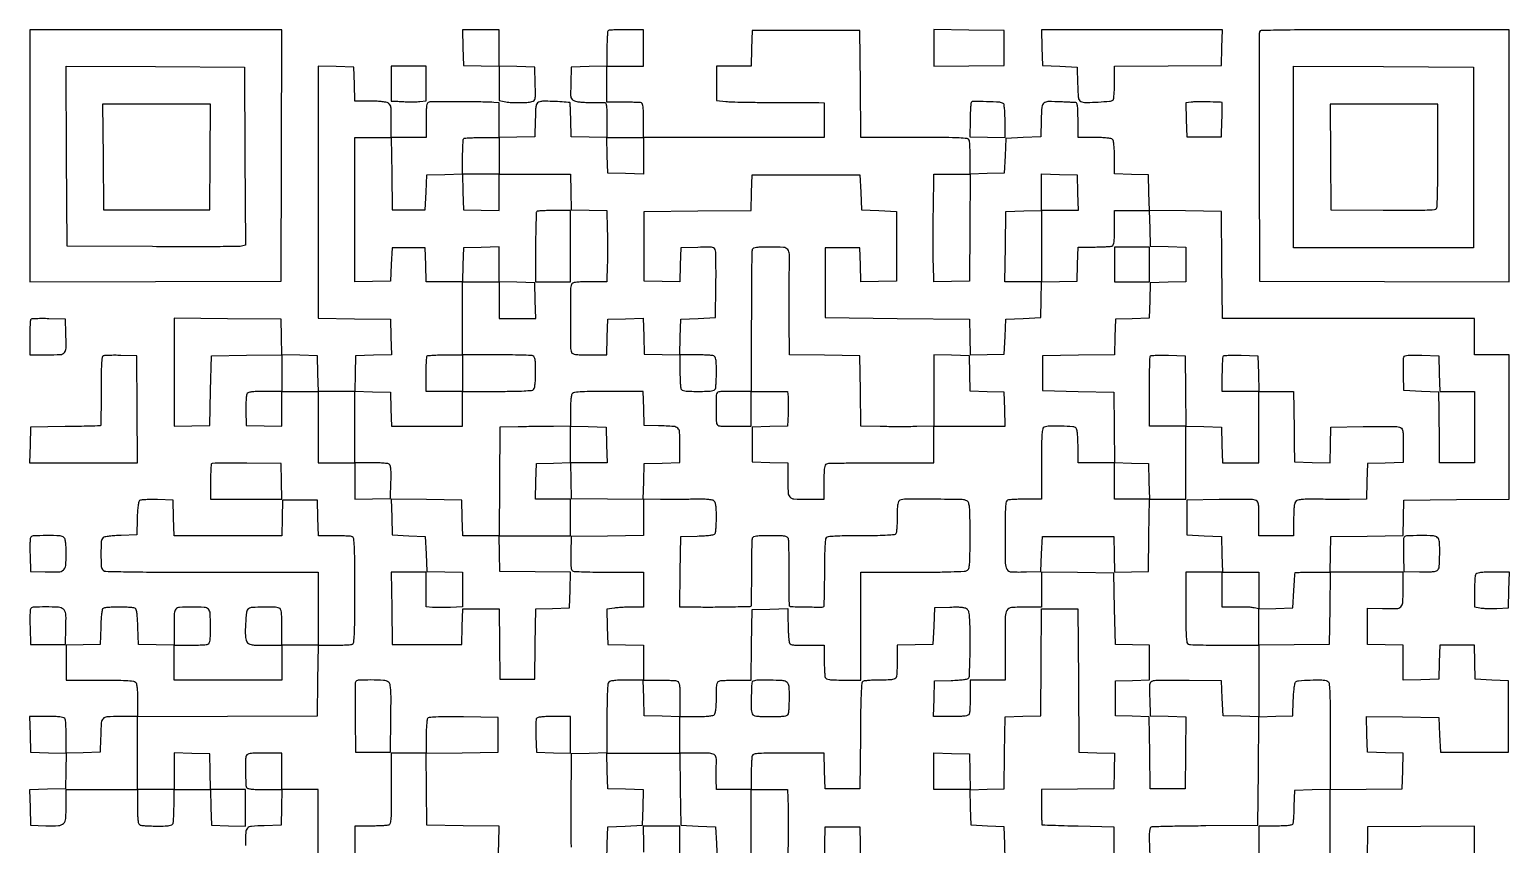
# Model space of a CAD drawing. Extents: x 179 to 1071, y 112 to 1107.
# Drawn here: x 179 to 1071, y 616 to 1107 of the extents above; entities that cross this region are included whole.
import ezdxf

# ---------------------------------------------------------------- set-up
doc = ezdxf.new("R2010")
doc.units = 0

msp = doc.modelspace()

# ---------------------------------------------------------------- linework, layer by layer
for points in [[(179, 1030.993714), (179, 954.987428), (254.75, 955.243714), (330.5, 955.5), (330.756286, 1031.25), (331.012572, 1107), (255.006286, 1107), (179, 1107)], [(724, 1096), (724, 1084.960225), (745.25, 1085.230112), (766.5, 1085.5), (766.5, 1096), (766.5, 1106.5), (745.25, 1106.769888), (724, 1107.039775)], [(223.235953, 1030.25), (223.5, 998.5), (255.5, 998.5), (287.5, 998.5), (287.764047, 1030.25), (288.028094, 1062), (255.5, 1062), (222.971906, 1062)], [(549, 1030.966168), (549, 1019.932337), (538.25, 1020.216168), (527.5, 1020.5), (527.216168, 1031.25), (526.932337, 1042), (537.966168, 1042), (549, 1042)], [(810.783832, 1008.75), (811.067663, 998), (800.033832, 998), (789, 998), (789, 976.5), (789, 955), (777.980112, 955), (766.960225, 955), (767.230112, 976.25), (767.5, 997.5), (778.25, 997.783832), (789, 998.067663), (789, 1009.067663), (789, 1020.067663), (799.75, 1019.783832), (810.5, 1019.5)], [(833, 965.5), (833, 955), (843.5, 955), (854, 955), (854, 965.5), (854, 976), (843.5, 976), (833, 976)], [(526.783832, 856.75), (527.067663, 846), (516.033832, 846), (505, 846), (505, 857.033832), (505, 868.067663), (515.75, 867.783832), (526.5, 867.5)], [(853.783832, 834.75), (854.067663, 824), (843.533832, 824), (833, 824), (833, 835.034983), (833, 846.069966), (843.25, 845.784983), (853.5, 845.5)]]:
    msp.add_lwpolyline(points, close=True)
for points in [[(963, 584), (963, 616.480498), (963, 648.960995), (984.75, 649.230498), (1006.5, 649.5), (1006.783485, 660.215829), (1007.06697, 670.931657), (996.283485, 671.215829), (985.5, 671.5), (985.215969, 682.269597), (984.931939, 693.039194), (1006.715969, 692.769597), (1028.5, 692.5), (1029, 682), (1029.5, 671.5), (1050, 671.5), (1070.5, 671.5), (1070.5, 693), (1070.5, 714.5), (1060.5, 715), (1050.5, 715.5), (1050.215017, 725.75), (1049.930034, 736), (1039.5, 736), (1029.069966, 736), (1028.784983, 725.75), (1028.5, 715.5), (1017.75, 715.216168), (1007, 714.932337), (1007, 725.432337), (1007, 735.932337), (996.25, 736.216168), (985.5, 736.5), (985.5, 747.393128), (985.5, 758.286256), (994.524293, 758.087901, 0.010903), (1003.065309, 758.086442, 0.182981), (1005.642654, 759.12662, 0.195976), (1006.794792, 761.585397, 0.012789), (1007, 769.606989), (1007, 780), (984.966168, 780), (962.932337, 780), (963.216168, 790.75), (963.5, 801.5), (985.216365, 801.769409), (1006.93273, 802.038817), (1007.216365, 812.769409), (1007.5, 823.5), (1039.25, 823.764047), (1071, 824.028094), (1071, 867.514047), (1071, 911), (1060.5, 911), (1050, 911), (1050, 922), (1050, 933), (974.013853, 933), (898.027706, 933), (897.763853, 965.25), (897.5, 997.5), (875.783635, 997.769409), (854.06727, 998.038817), (853.783635, 1008.769409), (853.5, 1019.5), (843.25, 1019.784983), (833, 1020.069966), (833, 1029.834983, 0.00874), (832.925625, 1034.089346, 0.018513), (832.688556, 1037.377065, 0.019392), (832.327709, 1039.800997, 0.150838), (831.8, 1040.8, 0.150969), (830.799696, 1041.328068, 0.019349), (828.369558, 1041.688776, 0.018472), (825.071747, 1041.925705, 0.008695), (820.8, 1042), (811, 1042), (811, 1052.5, 0.005993), (810.939529, 1057.545234, 0.023476), (810.718887, 1060.651413, 0.034347), (810.357797, 1062.564769, 0.328678), (809.75, 1063.056766, -0.000062), (808.9282, 1063.094188, -0.000005), (806.664062, 1063.197591, -0.000006), (803.963732, 1063.320973, -0.000005), (801, 1063.456456, 0.011257), (792.878715, 1063.644733, 0.183237), (790.37156, 1062.695915, 0.194154), (789.197636, 1060.344378, 0.012882), (788.78388, 1052.650095), (788.5, 1042.5), (778, 1042), (767.5, 1041.5), (767, 1031), (766.5, 1020.5), (756.25, 1020.215017), (746, 1019.930034), (746, 1029.383229, 0.005929), (745.955696, 1033.119197, 0.007809), (745.821697, 1036.524199, 0.005887), (745.632129, 1039.361085, 0.072102), (745.393011, 1040.418213, 0.279545), (744.195729, 1041.345925, 0.016533), (739.425012, 1041.7331, 0.010736), (731.092352, 1041.953516, 0.001244), (712.406864, 1042), (680.027706, 1042), (679.763853, 1074.25), (679.5, 1106.5), (647, 1106.5), (614.5, 1106.5), (614.216168, 1095.75), (613.932337, 1085), (603.466168, 1085), (593, 1085), (593, 1074.629166), (593, 1064.258333), (598.75, 1063.688337, 0.017875), (602.244293, 1063.467692, 0.002323), (609.714063, 1063.298328, 0.002704), (618.580898, 1063.186453, 0.002257), (628, 1063.161066, -0.000425), (637.238552, 1063.170011, -0.000583), (645.551562, 1063.161309, -0.000373), (652.539392, 1063.140637, -0.00691), (654.75, 1063.101895), (658, 1063), (658, 1052.5), (658, 1042), (603.5, 1042), (549, 1042), (549, 1052.5, 0.004212), (548.948873, 1058.569372, 0.036723), (548.70604, 1061.25242, 0.108724), (548.178838, 1062.571321, 0.233864), (547.25, 1063.096324, 0.008621), (546.127491, 1063.138713, 0.000765), (543.296875, 1063.192425, 0.000999), (539.920286, 1063.244578, 0.000779), (536.25, 1063.288214), (527, 1063.383781), (527, 1074.191891), (527, 1085), (538, 1085), (549, 1085), (549, 1096), (549, 1107), (538.666667, 1107, 0.006022), (534.658388, 1106.951724, 0.009111), (531.172917, 1106.804167, 0.004516), (528.245497, 1106.600197, 0.178563), (527.666667, 1106.333333, 0.178489), (527.399823, 1105.754766, 0.004541), (527.195833, 1102.837021, 0.009138), (527.048278, 1099.362473, 0.006042), (527, 1095.367165), (527, 1085.067663), (516.25, 1084.783832), (505.5, 1084.5), (505.213656, 1074.739067, 0.003902), (505.077733, 1068.424663, 0.053652), (505.291306, 1066.146724, 0.156192), (505.977922, 1064.920842, 0.097061), (507.389703, 1064.041935, 0.055947), (508.792528, 1063.681428, 0.012144), (511.280178, 1063.392875, 0.012518), (514.191522, 1063.19999, 0.011691), (517.176047, 1063.147034, -0.001275), (520.072322, 1063.155978, -0.001676), (522.715776, 1063.148539, -0.001218), (524.931356, 1063.129482, -0.01604), (525.75, 1063.094166, -0.321669), (526.357343, 1062.585071, -0.033429), (526.718099, 1060.645637, -0.023254), (526.93918, 1057.518314, -0.006019), (527, 1052.466168), (527, 1041.932337), (516.25, 1042.216168), (505.5, 1042.5), (505.215017, 1052.75, 0.001957), (505.090286, 1056.682129, 0.003248), (504.950586, 1059.996799, 0.00043), (504.805379, 1062.929268, 0.364624), (504.715017, 1063.026338, 0.014636), (499.99411, 1063.464829, 0.008029), (494.193342, 1063.739339, 0.005543), (488.671807, 1063.850572, 0.063827), (486.5213, 1063.594702, 0.115008), (485.114725, 1062.871492, 0.156235), (484.365074, 1061.667526, 0.050998), (484.017146, 1059.285459, 0.003829), (483.784869, 1052.7397), (483.5, 1042.5), (472.75, 1042.216168), (462, 1041.932337), (462, 1052.466168), (462, 1063), (458.75, 1063.155976, 0.008461), (449.941407, 1063.429437, 0.002459), (436.358455, 1063.554358, 0.000723), (421.880605, 1063.59537, 0.064383), (419.75, 1063.322881, 0.201559), (418.823506, 1062.613313, 0.090269), (418.302903, 1061.138687, 0.035211), (418.054953, 1058.358196, 0.004637), (418, 1052.432612), (418, 1042), (407.5, 1042), (397, 1042), (397, 1052.024751, 0.003903), (396.949326, 1058.517076, 0.053422), (396.66171, 1060.856036, 0.152779), (395.919626, 1062.115891, 0.093257), (394.4349, 1063.024751, 0.057641), (392.939645, 1063.403634, 0.011077), (390.155823, 1063.713521, 0.011663), (386.873876, 1063.928409, 0.010515), (383.469883, 1064), (375.069966, 1064), (374.784983, 1074.25), (374.5, 1084.5), (363.75, 1084.783832), (353, 1085.067663), (353, 1009.053334), (353, 933.039005), (374.75, 932.769502), (396.5, 932.5), (396.783485, 921.784171), (397.06697, 911.068343), (386.283485, 910.784171), (375.5, 910.5), (375.216168, 899.75), (374.932337, 889), (364, 889), (353.067663, 889), (352.783832, 899.75), (352.5, 910.5), (341.783492, 910.783492), (331.066984, 911.066984), (330.783492, 921.783492), (330.5, 932.5), (298.25, 932.763853), (266, 933.027706), (266, 900.480021), (266, 867.932337), (276.75, 868.216168), (287.5, 868.5), (288, 889.5), (288.5, 910.5), (309.75, 910.769888), (331, 911.039775), (331, 900.019888), (331, 889), (321.122445, 889, 0.007831), (316.571441, 888.928718, 0.021429), (313.364445, 888.690402, 0.026635), (311.147197, 888.309148, 0.165109), (310.176942, 887.713201, 0.138649), (309.750801, 886.751687, 0.014183), (309.466611, 884.25361, 0.016207), (309.301367, 881.109089, 0.010475), (309.304497, 877.463201), (309.5, 868.5), (320.25, 868.216168), (331, 867.932337), (331, 878.466168), (331, 889), (342, 889), (353, 889), (353, 867.5), (353, 846), (364, 846), (375, 846), (375, 834.966168), (375, 823.932337), (385.75, 824.216168), (396.5, 824.5), (396.788231, 834.417355, 0.006827), (396.861823, 839.195195, 0.023663), (396.721018, 842.282937, 0.033714), (396.395734, 844.294865, 0.19692), (395.788231, 845.152042, 0.115445), (394.860149, 845.475649, 0.007585), (392.014355, 845.733781, 0.010675), (388.578609, 845.919286, 0.007755), (384.75, 845.984687), (375, 846), (375, 867.533832), (375, 889.067663), (385.75, 888.783832), (396.5, 888.5), (396.784983, 878.25), (397.069966, 868), (418.534983, 868), (440, 868), (440, 878.5), (440, 889), (460.8, 889, 0.003169), (470.593081, 889.062069, 0.010454), (477.045513, 889.278846, 0.00933), (481.538104, 889.608073, 0.175156), (482.8, 890.2, 0.148618), (483.321527, 891.177004, 0.020076), (483.684733, 893.499944, 0.019202), (483.924249, 896.62258, 0.009539), (484, 900.593011, 0.006405), (483.937794, 905.449162, 0.033615), (483.690477, 908.105917, 0.068495), (483.220382, 909.642994, 0.195123), (482.418213, 910.393011, 0.083055), (481.220565, 910.636631, 0.001841), (475.303225, 910.821697, 0.004125), (468.357109, 910.956005, 0.002771), (460.418213, 911), (440, 911), (440, 933), (440, 955), (451, 955), (462, 955), (462, 944), (462, 933), (473.033832, 933), (484.067663, 933), (483.783832, 943.75), (483.5, 954.5), (472.75, 954.783832), (462, 955.067663), (462, 965.567663), (462, 976.067663), (451.25, 975.783832), (440.5, 975.5), (440.215017, 965.25), (439.930034, 955), (429, 955), (418.069966, 955), (417.784983, 965.25), (417.5, 975.5), (407.5, 975.5), (397.5, 975.5), (397, 965.5), (396.5, 955.5), (385.75, 955.216168), (375, 954.932337), (375, 998.466168), (375, 1042), (385.980498, 1042), (396.960995, 1042), (397.230498, 1020.25), (397.5, 998.5), (407.5, 998.5), (417.5, 998.5), (418, 1009), (418.5, 1019.5), (429.215829, 1019.783485), (439.931657, 1020.06697), (440.215829, 1009.283485), (440.5, 998.5), (451.25, 998.216168), (462, 997.932337), (462, 1008.966168), (462, 1020), (483.466168, 1020), (504.932337, 1020), (505.216168, 1009.25), (505.5, 998.5), (516.188221, 998.216795), (526.876443, 997.93359), (527.188221, 986.716795, -0.004068), (527.287266, 981.677607, -0.002554), (527.325039, 975.783996, -0.002563), (527.302855, 969.982164, -0.004684), (527.216168, 965.25), (526.932337, 955), (516.573157, 955, 0.005377), (511.026092, 954.940349, 0.030446), (508.080966, 954.697178, 0.063217), (506.397282, 954.232073, 0.20495), (505.606989, 953.418213, 0.090516), (505.060062, 950.509629, 0.001332), (505.013406, 933, 0.001332), (505.060062, 915.490371, 0.090516), (505.606989, 912.581787, 0.20495), (506.397282, 911.767927, 0.063217), (508.080966, 911.302822, 0.030446), (511.026092, 911.059651, 0.005377), (516.573157, 911), (526.932337, 911), (527.216168, 921.75), (527.5, 932.5), (538.215829, 932.783485), (548.931657, 933.06697), (549.215829, 922.283485), (549.5, 911.5), (560.25, 911.216168), (571, 910.932337), (571, 901.547956, 0.005972), (571.044307, 897.838356, 0.007852), (571.178303, 894.455587, 0.005942), (571.367915, 891.63733, 0.07196), (571.606989, 890.581787, 0.200263), (572.377876, 889.773476, 0.065784), (573.989192, 889.305916, 0.03193), (576.792715, 889.060828, 0.00584), (582, 889, 0.00584), (587.207285, 889.060828, 0.03193), (590.010808, 889.305916, 0.065784), (591.622124, 889.773476, 0.200263), (592.393011, 890.581787, 0.070701), (592.631706, 891.623534, 0.006434), (592.821697, 894.287222, 0.008233), (592.955664, 897.484808, 0.006352), (593, 900.974799, 0.006824), (592.936805, 905.605148, 0.03479), (592.687898, 908.167248, 0.070258), (592.216173, 909.656877, 0.191652), (591.418213, 910.393011, 0.0721), (590.361111, 910.632128, 0.005887), (587.524537, 910.821697, 0.007809), (584.119908, 910.955696, 0.00593), (580.384381, 911), (570.932337, 911), (571.216168, 921.75), (571.5, 932.5), (582, 933), (592.5, 933.5), (592.707154, 952.5, 0.00249), (592.751242, 959.944989, 0.003497), (592.711014, 966.589874, 0.00208), (592.614736, 972.183745, 0.046977), (592.429398, 973.784677, 0.130254), (591.778368, 975.072084, 0.16623), (590.627756, 975.721912, 0.049678), (588.292738, 975.921782, 0.003489), (581.722245, 975.784677), (571.5, 975.5), (571.214647, 965.216527), (570.929295, 954.933054), (560.214647, 955.216527), (549.5, 955.5), (549.5, 976.5), (549.5, 997.5), (581.716308, 997.763809), (613.932617, 998.027617), (614.216308, 1008.763809), (614.5, 1019.5), (647, 1019.5), (679.5, 1019.5), (680, 1009), (680.5, 998.5), (691, 998), (701.5, 997.5), (701.5, 976.5), (701.5, 955.5), (690.785353, 955.216527), (680.070705, 954.933054), (679.785353, 965.216527), (679.5, 975.5), (669, 975.5), (658.5, 975.5), (658.5, 954.5), (658.5, 933.5), (702, 933), (745.5, 932.5), (745.784183, 921.715394), (746.068365, 910.930789), (756.284183, 911.215394), (766.5, 911.5), (767, 922), (767.5, 932.5), (778, 933), (788.5, 933.5), (788.783492, 944.216508), (789.066984, 954.933016), (799.783492, 955.216508), (810.5, 955.5), (810.784983, 965.75), (811.069966, 976), (820.453196, 976, 0.005972), (824.162354, 976.044307, 0.007853), (827.544751, 976.178303, 0.005943), (830.362696, 976.367916, 0.071958), (831.418213, 976.606989, 0.205218), (832.23239, 977.398405, 0.063068), (832.69735, 979.086379, 0.030363), (832.940414, 982.039857, 0.005351), (833, 987.606989), (833, 998), (843.466168, 998), (853.932337, 998), (854.216168, 987.25), (854.5, 976.5), (865.25, 976.216168), (876, 975.932337), (876, 965.5), (876, 955.067663), (865.25, 954.783832), (854.5, 954.5), (854.216519, 943.784613), (853.933039, 933.069227), (843.716519, 932.784613), (833.5, 932.5), (833.216365, 921.769409), (832.93273, 911.038817), (811.216365, 910.769409), (789.5, 910.5), (789.5, 900), (789.5, 889.5), (811, 889), (832.5, 888.5), (832.769888, 867.25), (833.039775, 846), (822.019888, 846), (811, 846), (811, 855.8, 0.008695), (810.925705, 860.071747, 0.018472), (810.688776, 863.369558, 0.019349), (810.328068, 865.799696, 0.150969), (809.8, 866.8, 0.182186), (807.924892, 867.648595, 0.008428), (800.81935, 867.98781, 0.012209), (793.868036, 868.032511, 0.087326), (790.581787, 867.393011, 0.258697), (789.696146, 866.337463, 0.030015), (789.275578, 863.164693, 0.015901), (789.049566, 857.514173, 0.002045), (789, 845.393011), (789, 824), (779.581787, 824, 0.005951), (775.859224, 823.955695, 0.007831), (772.465525, 823.821697, 0.005915), (769.638111, 823.632106, 0.07203), (768.581787, 823.393011, 0.2572), (767.698652, 822.346433, 0.030988), (767.276214, 819.246972, 0.01627), (767.049795, 813.723312, 0.002108), (767, 801.912063, 0.003655), (767.120752, 785.392809, 0.132003), (768.153873, 781.760507, 0.254922), (770.811734, 780.196116, 0.01687), (780, 780.204946), (788.5, 780.5), (789, 791), (789.5, 801.5), (811, 801.5), (832.5, 801.5), (832.784183, 790.715394), (833.068365, 779.930789), (843.284183, 780.215394), (853.5, 780.5), (853.769502, 802.25), (854.039005, 824), (865.019502, 824), (876, 824), (876, 846.033832), (876, 868.067663), (886.75, 867.783832), (897.5, 867.5), (897.783832, 856.75), (898.067663, 846), (909.033832, 846), (920, 846), (920, 867.5), (920, 889), (930.5, 889), (941, 889), (941.127944, 878.75, -0.000115), (941.18574, 874.032592, -0.000064), (941.254158, 868.279687, -0.000064), (941.321933, 862.455578, -0.000103), (941.377944, 857.5), (941.5, 846.5), (952.215829, 846.216515), (962.931657, 845.93303), (963.215829, 856.716515), (963.5, 867.5), (983, 867.783711, -0.002788), (990.634166, 867.85221, -0.003942), (997.432813, 867.821708, -0.002293), (1003.159317, 867.724598, -0.054895), (1004.75, 867.514659, -0.136044), (1006.014093, 866.805371, -0.147883), (1006.68293, 865.567583, -0.046767), (1006.951158, 863.100526, -0.003708), (1007, 856.51478), (1007, 846.067663), (996.25, 845.783832), (985.5, 845.5), (985.216168, 834.75), (984.932337, 824), (974.716168, 823.911553, -0.001976), (970.059541, 823.889645, -0.001152), (964.474734, 823.898316, -0.001152), (958.881763, 823.932772, -0.00195), (954.19782, 823.990692, 0.008019), (949.613058, 823.991737, 0.017993), (946.137717, 823.811581, 0.020002), (943.60031, 823.485596, 0.131997), (942.44782, 822.956695, 0.149274), (941.745494, 821.888713, 0.038872), (941.317056, 819.855172, 0.025329), (941.069684, 816.742095, 0.007162), (941, 811.877555), (941, 802), (930.5, 802), (920, 802), (920, 812.480948, 0.003689), (919.95123, 819.090254, 0.046635), (919.683146, 821.56377, 0.147729), (919.014305, 822.804249, 0.136351), (917.75, 823.514659, 0.054895), (916.159317, 823.724598, 0.002293), (910.432813, 823.821708, 0.003942), (903.634166, 823.85221, 0.002788), (896, 823.783711), (876.5, 823.5), (876.5, 813), (876.5, 802.5), (887, 802), (897.5, 801.5), (897.783832, 790.75), (898.067663, 780), (887.033832, 780), (876, 780), (876, 758.606989, 0.002045), (876.049566, 746.485827, 0.015901), (876.275578, 740.835307, 0.030015), (876.696146, 737.662537, 0.258697), (877.581787, 736.606989, 0.083055), (878.779435, 736.363369, 0.001841), (884.696775, 736.178303, 0.004125), (891.642891, 736.043995, 0.002771), (899.581787, 736), (920, 736), (920, 714.466168), (920, 692.932337), (909.25, 693.216168), (898.5, 693.5), (898, 704), (897.5, 714.5), (878, 714.761526, 0.002713), (870.363369, 714.8225, 0.003827), (863.557001, 714.787815, 0.002246), (857.825496, 714.688988, 0.052565), (856.215323, 714.483771, 0.128455), (854.928168, 713.801658, 0.162463), (854.279345, 712.630371, 0.049405), (854.079059, 710.280336, 0.003533), (854.215323, 703.722245), (854.5, 693.5), (865.269408, 693.215971), (876.038815, 692.931943), (875.769408, 671.215971), (875.5, 649.5), (865, 649.5), (854.5, 649.5), (854.230595, 671.215231), (853.961189, 692.930462), (843.730595, 693.215231), (833.5, 693.5), (833.5, 704), (833.5, 714.5), (843.75, 714.784983), (854, 715.069966), (854, 725.5), (854, 735.930034), (843.75, 736.215017), (833.5, 736.5), (833, 758), (832.5, 779.5), (810.75, 779.769502), (789, 780.039005), (789, 769.519502), (789, 759), (780.25, 758.986345, 0.016241), (770.830233, 758.665574, 0.248446), (768.149268, 757.008736, 0.129758), (767.119095, 753.317202, 0.003516), (767, 736.383369), (767, 715), (756.5, 715), (746, 715), (746, 705.581787, -0.005951), (745.955695, 701.859224, -0.007831), (745.821697, 698.465525, -0.005915), (745.632106, 695.638111, -0.07203), (745.393011, 694.581787, -0.205485), (744.600474, 693.767294, -0.062919), (742.908208, 693.302479, -0.03028), (739.946379, 693.059521, -0.005326), (734.359179, 693), (723.932337, 693), (724.216168, 703.75), (724.5, 714.5), (734.464966, 714.788805, 0.008338), (738.80394, 714.987015, 0.019168), (742.055866, 715.31545, 0.019281), (744.404658, 715.7369, 0.201558), (745.187814, 716.288805, 0.12891), (745.492639, 717.264813, 0.002304), (745.723033, 722.785927, 0.005593), (745.890764, 729.257764, 0.003683), (745.945579, 736.705841, 0.002664), (745.889412, 747.235524, 0.016307), (745.65434, 752.66439, 0.029622), (745.214638, 755.898906, 0.14885), (744.365199, 757.491944, 0.113954), (743.123466, 758.267803, 0.052907), (741.260163, 758.695889, 0.030526), (738.398585, 758.865147, 0.007333), (733.642469, 758.786103), (724.5, 758.5), (724, 747.5), (723.5, 736.5), (712.75, 736.216168), (702, 735.932337), (702, 727.047956, -0.0063), (701.955668, 723.529935, -0.008182), (701.821697, 720.308712, -0.006369), (701.631755, 717.625356, -0.070869), (701.393011, 716.581787, -0.194682), (700.644645, 715.780017, -0.068336), (699.110608, 715.307461, -0.033702), (696.463534, 715.055269, -0.006483), (691.643011, 714.984687, 0.007938), (688.050781, 714.921639, 0.010881), (684.822778, 714.743321, 0.007837), (682.150584, 714.495117, 0.114897), (681.264319, 714.18452, 0.238962), (680.604237, 713.072768, 0.00522), (680.240328, 706.607844, 0.007577), (679.951056, 697.169199, 0.001803), (679.764319, 681.449832), (679.5, 649.5), (669, 649.5), (658.5, 649.5), (658.216168, 660.25), (657.932337, 671), (636.573157, 671, 0.002049), (624.472196, 670.950419, 0.015924), (618.829945, 670.724381, 0.030077), (615.66196, 670.303692, 0.258602), (614.606989, 669.418213, 0.07203), (614.367894, 668.361889, 0.005915), (614.178303, 665.534475, 0.007831), (614.044305, 662.140776, 0.005951), (614, 658.418213), (614, 649), (603.5, 649), (593, 649), (592.894037, 655.25, -0.003194), (592.866643, 657.843143, -0.003086), (592.871885, 660.466325, -0.00305), (592.904843, 662.775747, -0.011301), (592.967422, 664.231105, 0.047357), (592.851552, 668.216071, 0.233197), (591.651132, 670.040664, 0.123045), (588.907472, 670.846915, 0.010239), (581.432612, 671), (571, 671), (571, 682), (571, 693), (580.8, 693, 0.008695), (585.071747, 693.074295, 0.018472), (588.369558, 693.311224, 0.019349), (590.799696, 693.671932, 0.150969), (591.8, 694.2, 0.148618), (592.321527, 695.177004, 0.020076), (592.684733, 697.499944, 0.019202), (592.924249, 700.62258, 0.009539), (593, 704.593011, -0.006405), (593.062206, 709.449162, -0.033615), (593.309523, 712.105917, -0.068495), (593.779618, 713.642994, -0.195123), (594.581787, 714.393011, -0.070901), (595.625701, 714.631764, -0.006356), (598.312808, 714.821697, -0.008173), (601.538537, 714.955668, -0.006291), (605.0619, 715), (613.960225, 715), (614.230112, 736.25), (614.5, 757.5), (625.25, 757.783832), (636, 758.067663), (636.14806, 750.283832, 0.002072), (636.219659, 747.19333, 0.002646), (636.312517, 744.345876, 0.002054), (636.412778, 741.96008, 0.02225), (636.5, 741, -0.004472), (636.588755, 740.300155, -0.002334), (636.687483, 739.426562, -0.00232), (636.780445, 738.529216, -0.003546), (636.85194, 737.75, 0.229575), (637.403349, 736.821149, 0.1056), (638.746177, 736.295192, 0.036474), (641.445505, 736.051654, 0.004266), (647.5, 736), (658, 736), (658, 727.081787, 0.006277), (658.044331, 723.550804, 0.008159), (658.178303, 720.31865, 0.006338), (658.368222, 717.626193, 0.070946), (658.606989, 716.581787, 0.205218), (659.398405, 715.76761, 0.063068), (661.086379, 715.30265, 0.030363), (664.039857, 715.059586, 0.005351), (669.606989, 715), (680, 715), (680, 747.5), (680, 780), (711.065741, 780, 0.002521), (724.059728, 780.065513, 0.005154), (734.251317, 780.273363, 0.002581), (742.383468, 780.56512, 0.113071), (744.022551, 781.012069, 0.194162), (745.097911, 782.299594, 0.055749), (745.626422, 784.89464, 0.020567), (745.864677, 789.813201, 0.001901), (745.906983, 802.003552, 0.001912), (745.856424, 814.16967, 0.020473), (745.615022, 819.100402, 0.055067), (745.087224, 821.705686, 0.194782), (744.015915, 822.991483, 0.118998), (741.103317, 823.749211, 0.001925), (724.051643, 823.984206, 0.00237), (707.247824, 824.071409, 0.091972), (703.581787, 823.393011, 0.194682), (702.780017, 822.644645, 0.068336), (702.307461, 821.110608, 0.033702), (702.055269, 818.463534, 0.006483), (701.984687, 813.643011, -0.008179), (701.919852, 810.047978, -0.011146), (701.736193, 806.811245, -0.008174), (701.480189, 804.133599, -0.113947), (701.160254, 803.225056, -0.227039), (700.108342, 802.567328, -0.012865), (696.183001, 802.226721, -0.012304), (690.209479, 802.010273, -0.002945), (680.280077, 801.953446, 0.003009), (670.375124, 801.895479, 0.012169), (664.339588, 801.676855, 0.01323), (660.358547, 801.329619, 0.193515), (659.142887, 800.672168, 0.156122), (658.662906, 799.480772, 0.005632), (658.355156, 794.521166, 0.00871), (658.140025, 788.060787, 0.0039), (658.071438, 779.560173, -0.002602), (658.029624, 771.919574, -0.004161), (657.905644, 765.395043, -0.000981), (657.738811, 759.699647, -0.190804), (657.514494, 759.181161, -0.201666), (656.511908, 758.772081, -0.001481), (647.339321, 758.896387, -0.001528), (638.182748, 759.075599, -0.193039), (637.149189, 759.517478, -0.194566), (636.999138, 759.871329, -0.000482), (636.911133, 765.449758, -0.002915), (636.854414, 771.765162, -0.001799), (636.857741, 779.193519, 0.002615), (636.848825, 786.71808, 0.003824), (636.755659, 793.342784, 0.001889), (636.612396, 798.962286, 0.066997), (636.400539, 800.25, 0.193595), (635.653883, 801.174619, 0.08754), (634.157061, 801.694669, 0.03516), (631.377209, 801.944033, 0.004794), (625.539601, 802, 0.00573), (620.196315, 801.938767, 0.028077), (617.18688, 801.700353, 0.05215), (615.411512, 801.267017, 0.21858), (614.645318, 800.518097, 0.083248), (614.416809, 799.392526, 0.001757), (614.242155, 793.698816, 0.004025), (614.114618, 787.022514, 0.002696), (614.071391, 779.384492, -0.001348), (614.048997, 771.831227, -0.002204), (613.984522, 765.428889, -0.000266), (613.89898, 759.730942, -0.205549), (613.783062, 759.472062, -0.182976), (613.070031, 759.185278, -0.00044), (601.776116, 758.964141, -0.003175), (590.782927, 758.828391, -0.004827), (581.230112, 758.863312), (570.960225, 759), (571.230112, 780.25), (571.5, 801.5), (581.464966, 801.788805, 0.00836), (585.800174, 801.987032, 0.019108), (589.055937, 802.315749, 0.01918), (591.411, 802.737468, 0.199883), (592.199653, 803.288805, 0.113851), (592.503988, 804.150815, 0.008261), (592.747767, 806.678556, 0.011219), (592.922719, 809.73462, 0.008244), (592.984687, 813.127555, 0.008686), (592.919055, 817.335234, 0.028411), (592.669618, 820.106243, 0.043374), (592.232241, 821.947058, 0.140439), (591.530914, 822.974344, 0.130772), (590.358379, 823.515866, 0.021773), (587.874158, 823.838241, 0.018684), (584.425844, 824.004389, 0.007851), (579.780914, 823.981535, -0.002508), (575.100517, 823.908483, -0.001471), (569.499143, 823.865636, -0.001471), (563.897482, 823.855756, -0.002507), (559.216168, 823.884747), (548.932337, 824), (549.216168, 834.75), (549.5, 845.5), (560.25, 845.783832), (571, 846.067663), (571, 856.51478, 0.011647), (570.814482, 864.47786, 0.200091), (569.722546, 866.78796, 0.169892), (567.241701, 867.830143, 0.00791), (558, 868.24922), (549.5, 868.5), (549.215017, 878.75), (548.930034, 889), (528.165017, 889, 0.003176), (518.389585, 888.937913, 0.010469), (511.94715, 888.721105, 0.00935), (507.461362, 888.391805, 0.175113), (506.2, 887.8, 0.149044), (505.677271, 886.818776, 0.019949), (505.314516, 884.477016, 0.019071), (505.075482, 881.323492, 0.009379), (505, 877.3), (505, 868), (494.75, 867.902492, 0.000362), (490.032594, 867.8542, 0.000201), (484.279688, 867.788832, 0.0002), (478.45558, 867.717978, 0.000324), (473.5, 867.652492), (462.5, 867.5), (462.236336, 834.75), (461.972671, 802), (451.020167, 802), (440.067663, 802), (439.783832, 812.75), (439.5, 823.5), (418.2164, 823.727129), (396.932801, 823.954259), (397.2164, 813.227129), (397.5, 802.5), (407.5, 802), (417.5, 801.5), (418, 791), (418.5, 780.5), (429.25, 780.216168), (440, 779.932337), (440, 769.545172), (440, 759.158008), (432.75, 758.829004, -0.005769), (429.699277, 758.725818, -0.005145), (426.528125, 758.687815, -0.005167), (423.676774, 758.71245, -0.015902), (421.75, 758.810365), (418, 759.120731), (418, 769.560365), (418, 780), (407.480498, 780), (396.960995, 780), (397.230498, 758.25), (397.5, 736.5), (418.5, 736.5), (439.5, 736.5), (439.783832, 747.25), (440.067663, 758), (451.013944, 758), (461.960225, 758), (462.230112, 736.75), (462.5, 715.5), (473, 715.5), (483.5, 715.5), (483.769787, 736.715235), (484.039573, 757.930471), (494.269787, 758.215235), (504.5, 758.5), (504.783629, 769.230014), (505.067258, 779.960029), (483.783629, 780.230014), (462.5, 780.5), (462.216168, 791.25), (461.932337, 802), (483.466168, 802), (505, 802), (505, 813), (505, 824), (494.466168, 824), (483.932337, 824), (484.216168, 834.75), (484.5, 845.5), (494.715817, 845.784606), (504.931635, 846.069211), (505.215817, 835.284606), (505.5, 824.5), (527.25, 824.230498), (549, 823.960995), (549, 813), (549, 802.039005), (527.25, 801.769502), (505.5, 801.5), (505.211769, 791.582645, 0.006827), (505.138177, 786.804805, 0.023663), (505.278982, 783.717063, 0.033714), (505.604266, 781.705135, 0.19692), (506.211769, 780.847958, 0.130355), (507.253347, 780.518755, 0.002279), (513.216895, 780.266219, 0.005584), (520.204518, 780.080339, 0.003672), (528.25, 780.015313), (549, 780), (549, 769.5), (549, 759), (542.639571, 759, 0.008398), (539.862898, 758.953362, 0.006098), (536.775125, 758.811892, 0.006162), (533.846902, 758.605692, 0.013398), (531.607163, 758.359634), (526.935184, 757.719268), (527.217592, 747.109634), (527.5, 736.5), (538.25, 736.216168), (549, 735.932337), (549, 725.466168), (549, 715), (539.2, 715, 0.008695), (534.928253, 714.925705, 0.018472), (531.630442, 714.688776, 0.019349), (529.200304, 714.328068, 0.150969), (528.2, 713.8, 0.175114), (527.608191, 712.538621, 0.00935), (527.278893, 708.052608, 0.010469), (527.062087, 701.609845, 0.003175), (527, 691.833832), (527, 671.067663), (516.25, 670.783832), (505.5, 670.5), (505.282126, 639.039162, 0.001782), (505.229764, 623.458725, 0.007702), (505.37423, 614.203637, 0.00546)], [(767.069966, 606), (766.784983, 616.25), (766.5, 626.5), (756.5, 627), (746.5, 627.5), (746.216168, 638.25), (745.932337, 649), (734.966168, 649), (724, 649), (724, 660.033832), (724, 671.067663), (734.75, 670.783832), (745.5, 670.5), (745.784183, 659.715394), (746.068365, 648.930789), (756.284183, 649.215394), (766.5, 649.5), (766.769409, 671.216365), (767.038817, 692.93273), (777.769409, 693.216365), (788.5, 693.5), (788.763853, 725.75), (789.027706, 758), (800.00323, 758), (810.978755, 758), (811.239377, 714.75), (811.5, 671.5), (822.283485, 671.215829), (833.06697, 670.931657), (832.783485, 660.215829), (832.5, 649.5), (810.75, 649.230498), (789, 648.960995), (789, 638.480498, 0.002233), (789.018008, 634.448096, 0.003618), (789.073437, 631.019982, 0.000673), (789.148067, 628.005293, 0.221173), (789.25, 627.800293, 0.161135), (789.48009, 627.715128, 0.000127), (795.742188, 627.497602, 0.001379), (802.738752, 627.275652, 0.000841), (811, 627.050293), (832.5, 626.5), (832.5, 573)], [(854.5, 606.5), (854.213578, 616.267408, -0.006474), (854.135173, 621.057151, -0.025523), (854.275543, 624.002927, -0.039661), (854.605618, 625.838378, -0.241321), (855.229744, 626.534667, -0.085633), (856.27316, 626.741356, -0.000592), (865.398073, 626.956054, -0.002282), (875.854127, 627.141951, -0.001455), (888.016166, 627.267258), (919.5, 627.5), (919.76362, 660.215167), (920.027239, 692.930335), (930.26362, 693.215167), (940.5, 693.5), (940.790118, 702.945876, -0.010217), (940.980158, 706.65896, -0.013854), (941.312947, 710.000112, -0.010763), (941.722996, 712.740901, -0.131421), (942.162563, 713.695876, -0.204083), (943.953154, 714.617711, -0.009152), (951.037513, 715.004138, -0.013719), (957.97231, 715.06483, -0.08715), (961.418213, 714.393011, -0.27952), (962.345864, 713.195922, -0.016549), (962.73309, 708.428174, -0.010742), (962.953513, 700.100388, -0.001245), (963, 681.426843), (963, 649.067663), (952.25, 648.783832), (941.5, 648.5), (941.203376, 639, -0.003733), (941.059024, 635.269866, -0.005151), (940.869926, 631.923437, -0.00333), (940.663807, 629.120628, -0.061455), (940.484761, 628.25, -0.257268), (939.835434, 627.655195, -0.029752), (937.82056, 627.291669, -0.022853), (934.733414, 627.06493, -0.006904), (930.031385, 627), (920, 627), (920, 616.5), (920, 606)], [(461.5, 606.5), (461.784767, 616.730401), (462.069533, 626.960802), (440.284767, 627.230401), (418.5, 627.5), (418.230552, 649.230443), (417.961104, 670.960887), (439.730552, 671.230443), (461.5, 671.5), (461.5, 682), (461.5, 692.5), (440.571891, 692.77083, 0.002701), (430.071549, 692.849994, 0.012029), (423.908791, 692.714887, 0.012869), (419.904588, 692.427241, 0.230932), (418.837204, 691.77083, 0.115844), (418.517741, 690.852781, 0.007444), (418.26306, 688.009244, 0.010563), (418.079922, 684.577369, 0.007655), (418.015313, 680.75), (418, 671), (407.5, 671), (397, 671), (397, 649.606989, -0.002045), (396.950434, 637.485827, -0.015901), (396.724422, 631.835307, -0.030015), (396.303854, 628.662537, -0.258697), (395.418213, 627.606989, -0.07203), (394.361889, 627.367894, -0.005915), (391.534475, 627.178303, -0.007831), (388.140776, 627.044305, -0.005951), (384.418213, 627), (375, 627), (375, 616.5), (375, 606)], [(353, 606), (353, 627.5), (353, 649), (342, 649), (331, 649), (331, 660), (331, 671), (320.606989, 671, 0.005091), (314.884016, 670.941722, 0.032548), (311.995098, 670.694294, 0.073411), (310.380336, 670.199965, 0.192516), (309.571759, 669.326404, 0.088636), (309.122527, 666.985463, 0.005396), (309.108249, 659.829191, 0.00562), (309.251167, 652.69703, 0.083054), (309.739574, 650.25, 0.250612), (310.423838, 649.653527, 0.027928), (312.533655, 649.291345, 0.021917), (315.748092, 649.064866, 0.006629), (320.640821, 649), (331.067663, 649), (330.783832, 638.25), (330.5, 627.5), (320.357794, 627.216207, 0.012758), (312.700826, 626.806256, 0.184021), (310.284945, 625.660123, 0.180255), (309.218499, 623.18736, 0.012146), (309.013655, 615.372445, 0.012601)], [(614, 605.930034), (614, 627.465017), (614, 649), (624.908975, 649), (635.81795, 649), (636.158975, 638.570534, -0.005206), (636.265677, 633.781008, -0.002926), (636.300653, 627.962431, -0.002919), (636.267283, 622.086091, -0.004765), (636.162399, 617.103477), (635.824797, 606.065886)], [(571, 605.5), (571, 627), (559.945774, 627), (548.891548, 627), (549.004205, 616.25, -0.001254), (549.043219, 611.356276, -0.000736)]]:
    msp.add_lwpolyline(points, format="xyb")
for points in [[(440.216168, 1096.25), (440.5, 1085.5), (451.25, 1085.216168), (462, 1084.932337), (462, 1074.591168), (462, 1064.25), (465.125, 1063.625, 0.035935), (468.738864, 1063.168854, 0.013642), (473.823334, 1063.034404, 0.012858), (478.799189, 1063.166595, 0.052416), (481.783598, 1063.639072, 0.125186), (483.069099, 1064.35952, 0.157976), (483.716283, 1065.551156, 0.049436), (483.917627, 1067.903588, 0.003649), (483.783598, 1074.375418), (483.5, 1084.5), (472.75, 1084.783832), (462, 1085.067663), (462, 1096.033832), (462, 1107), (450.966168, 1107), (439.932337, 1107)], [(789.216168, 1096.25), (789.5, 1085.5), (800, 1085), (810.5, 1084.5), (810.784869, 1074.2603, 0.003984), (811.014864, 1067.835152, 0.04825), (811.359534, 1065.392402, 0.146051), (812.07832, 1064.156155, 0.127736), (813.394501, 1063.437122, 0.068156), (816.398345, 1063.105961, 0.007959), (823.159551, 1063.391568, 0.005806), (830.062895, 1063.873828, 0.118606), (832.035655, 1064.522036, 0.226863), (832.419307, 1065.11921, 0.008372), (832.716724, 1067.859054, 0.013772), (832.930161, 1071.197693, 0.009075), (833, 1075.045164), (833, 1084.972294), (865.25, 1085.236147), (897.5, 1085.5), (897.783832, 1096.25), (898.067663, 1107), (843.5, 1107), (788.932337, 1107)], [(920.460009, 1105.75, 0.090591), (920.266358, 1104.709509, 0.000109), (920.198937, 1082.982812, 0.000984), (920.176611, 1058.652573, 0.000605), (920.241394, 1030), (920.5, 955.5), (995.75, 955.243674), (1071, 954.987348), (1071, 1030.993674), (1071, 1107), (995.968615, 1107, 0.000668), (957.448289, 1106.948566, 0.003471), (936.19131, 1106.744245, 0.001205), (921.475143, 1106.465155, 0.305157)], [(308.758677, 1030.77123), (309.017354, 977.04246), (306.758677, 976.494347, -0.057902), (304.987826, 976.276519, -0.000418), (290.035361, 976.188577, -0.001589), (272.903102, 976.156579, -0.001017), (253, 976.223117), (201.5, 976.5), (201.241383, 1030.758691), (200.982767, 1085.017383), (254.741383, 1084.758691), (308.5, 1084.5)], [(397, 1074.5), (397, 1064), (400.25, 1063.849041, -0.00172), (401.74658, 1063.774365, -0.000952), (403.573438, 1063.673417, -0.000949), (405.424006, 1063.5641, -0.001529), (407, 1063.46316, 0.016046), (408.610549, 1063.406881, 0.008944), (410.573438, 1063.436419, 0.008914), (412.560002, 1063.537346, 0.014273), (414.25, 1063.702017), (418, 1064.175796), (418, 1074.587898), (418, 1085), (407.5, 1085), (397, 1085)], [(1049.5, 1030), (1049.5, 975.5), (995.211905, 975.5), (940.92381, 975.5), (940.942857, 1025.75, -0.000032), (940.951538, 1045.331386, -0.000047), (940.961905, 1062.563467, -0.000022), (940.972765, 1077.239555, -0.00086), (940.980952, 1080.508612), (941, 1085.017225), (995.25, 1084.758612), (1049.5, 1084.5)], [(746.620336, 1063.194708, 0.119438), (746.416002, 1062.569377, 0.003315), (746.211149, 1059.706982, 0.006633), (746.036205, 1056.316275, 0.004485), (745.922734, 1052.446736), (745.720324, 1042.5), (756.360162, 1042.216168), (767, 1041.932337), (767, 1051.907151, 0.008823), (766.92885, 1055.939056, 0.015585), (766.707831, 1059.259874, 0.011374), (766.392776, 1061.864552, 0.222072), (765.960157, 1062.524624, 0.124771), (763.791063, 1063.20826, 0.005606), (755.903709, 1063.570118, 0.003457), (747.727225, 1063.796831, 0.265494)], [(879.215745, 1063.28639), (875.931489, 1062.868173), (876.215745, 1052.684087), (876.5, 1042.5), (887, 1042.5), (897.5, 1042.5), (897.784983, 1052.75, 0.002623), (897.873753, 1056.685885, 0.004326), (897.902539, 1060.012791, 0.000776), (897.898007, 1062.931747, 0.334581), (897.784983, 1063.080777, 0.064306), (896.054711, 1063.338329, 0.002065), (888.975854, 1063.445949, 0.003337), (882.152216, 1063.475959, 0.031105)], [(963.235953, 1030.25), (963.5, 998.5), (994.93202, 998.235498, 0.001697), (1010.901959, 998.155315, 0.00816), (1019.995146, 998.288929, 0.006635), (1026.009704, 998.555446, 0.241447), (1027.166708, 999.235498, 0.134731), (1027.492293, 1000.296498, 0.001088), (1027.738089, 1009.161365, 0.003824), (1027.920853, 1019.372002, 0.002438), (1027.984687, 1031.25), (1028, 1062), (995.485953, 1062), (962.971906, 1062)], [(462, 1031), (462, 1020), (451, 1020), (440, 1020), (440, 1030.333333, -0.006022), (440.048276, 1034.341612, -0.009111), (440.195833, 1037.827083, -0.004516), (440.399803, 1040.754503, -0.178563), (440.666667, 1041.333333, -0.178563), (441.245497, 1041.600197, -0.004516), (444.172917, 1041.804167, -0.009111), (447.658388, 1041.951724, -0.006022), (451.666667, 1042), (462, 1042)], [(745.763853, 987.75), (745.5, 955.5), (734.784171, 955.216515), (724.068343, 954.93303), (723.784171, 965.716515, -0.005048), (723.693336, 971.305981, -0.001561), (723.667836, 979.721414, -0.001561), (723.698095, 989.132023, -0.001716), (723.787186, 998.25), (724.074372, 1020), (735.051039, 1020), (746.027706, 1020)], [(484.666667, 997.333333, 0.189545), (484.396201, 996.712325, 0.001277), (484.195833, 990.742708, 0.004756), (484.048097, 983.867578, 0.002993), (484, 975.833333), (484, 955), (494.5, 955), (505, 955), (505, 976.5), (505, 998), (495.166667, 998, 0.006327), (491.350087, 997.951706, 0.009526), (488.026042, 997.804167, 0.004912), (485.241448, 997.599886, 0.177413)], [(614.629044, 974.475687, 0.08647), (614.39236, 973.270351, 0.000842), (614.217067, 964.37347, 0.002756), (614.088765, 954.112443, 0.001779), (614.047964, 942.225687, -0.00008), (614.047537, 929.637326, -0.000083), (614.043075, 917.220983, -0.00008), (614.035723, 906.486352, -0.000365), (614.025909, 900.25), (614, 889), (603.5, 889, 0.003291), (596.755101, 888.955607, 0.049067), (594.414335, 888.694191, 0.181997), (593.356504, 888.017156, 0.151049), (592.906007, 886.75, 0.009778), (592.854176, 884.415107, 0.001329), (592.85427, 879.527278, 0.001666), (592.885216, 874.379105, 0.003197), (592.950199, 870.25, 0.151998), (593.375557, 868.982665, 0.185889), (594.415455, 868.304757, 0.049317), (596.743025, 868.043982, 0.003255), (603.5, 868), (614, 868), (614, 878.5), (614, 889), (624.936642, 889), (635.873283, 889), (636.186642, 885.75, -0.019044), (636.286627, 884.029166, -0.005335), (636.311645, 881.334706, -0.005373), (636.274646, 878.284454, -0.005631), (636.172151, 875.283042), (635.844303, 868.066084), (625.172151, 867.783042), (614.5, 867.5), (614.5, 857), (614.5, 846.5), (625.25, 846.216168), (636, 845.932337), (636.013655, 837.216168, 0.009215), (636.197203, 828.037738, 0.172189), (637.25222, 825.392152, 0.201873), (639.682654, 824.212376, 0.013382), (647.616631, 824), (658, 824), (658, 834.393011, -0.005351), (658.059586, 839.960143, -0.030363), (658.30265, 842.913621, -0.063068), (658.76761, 844.601595, -0.205218), (659.581787, 845.393011, -0.086353), (660.83112, 845.638636, -0.000865), (669.928025, 845.821697, -0.002793), (680.425508, 845.956125, -0.001805), (692.581787, 846), (724, 846), (724, 857), (724, 868), (745.534983, 868), (767.069966, 868), (766.784983, 878.25), (766.5, 888.5), (756.283481, 888.784613), (746.066961, 889.069227), (745.783481, 899.784613), (745.5, 910.5), (734.75, 910.783832), (724, 911.067663), (724, 889.567663), (724, 868.067663), (713.75, 867.783832, -0.004727), (708.983245, 867.696921, -0.002494), (703.065166, 867.674499, -0.002481), (697.00669, 867.711835, -0.003828), (691.769712, 867.810208), (680.039425, 868.120416), (679.769712, 889.310208), (679.5, 910.5), (658.25, 910.769888), (637, 911.039775), (636.855698, 931.769888, -0.001345), (636.818778, 940.412855, -0.001262), (636.827096, 949.239532, -0.001255), (636.873892, 957.06806, -0.004355), (636.960967, 962.130647, 0.009462), (637.027556, 971.663675, 0.170876), (635.995731, 974.486677, 0.208403), (633.492708, 975.761172, 0.015011), (625.539601, 976, 0.005584), (620.116119, 975.939424, 0.029127), (617.137869, 975.698932, 0.056887), (615.405662, 975.252078, 0.212691)], [(179.699448, 932.366114, 0.177451), (179.419778, 931.762931, 0.004898), (179.205463, 928.836713, 0.009512), (179.050668, 925.343898, 0.006317), (179, 921.333333), (179, 911), (189.480948, 911, 0.01319), (197.50249, 911.211645, 0.203196), (199.933469, 912.397028, 0.179688), (200.928151, 915.034911, 0.009927), (200.795054, 924), (200.5, 932.5), (190.449448, 932.782781, 0.006672), (186.547259, 932.840477, 0.010046), (183.145783, 932.777033, 0.005301), (180.300668, 932.636532, 0.183378)], [(223.272727, 910.36276, 0.275075), (222.641375, 909.509659, 0.010524), (222.316623, 905.41754, 0.011647), (222.103387, 899.302119, 0.00289), (222.045455, 889.280303, -0.001675), (222.01895, 881.368263, -0.002719), (221.937353, 874.645923, -0.000421), (221.827783, 868.697394, -0.193912), (221.677448, 868.344114, -0.191103), (221.324007, 868.191444, -0.000403), (215.276781, 868.014281, -0.002645), (208.445792, 867.855824, -0.001629), (200.40472, 867.738054), (179.5, 867.5), (179.216168, 856.75), (178.932337, 846), (211.479863, 846), (244.027389, 846), (243.763695, 878.25), (243.5, 910.5), (234, 910.688517, 0.005257), (230.27148, 910.723295, 0.007293), (226.930114, 910.670589, 0.004776), (224.137955, 910.559093, 0.087056)], [(440, 900), (440, 889), (429, 889), (418, 889), (418, 899.333333, -0.006022), (418.048276, 903.341612, -0.009111), (418.195833, 906.827083, -0.004516), (418.399803, 909.754503, -0.178563), (418.666667, 910.333333, -0.178563), (419.245497, 910.600197, -0.004516), (422.172917, 910.804167, -0.009111), (425.658388, 910.951724, -0.006022), (429.666667, 911), (440, 911)], [(875.769888, 889.25), (876.039775, 868), (865.019888, 868), (854, 868), (854, 888.833333, -0.00314), (854.050471, 896.869838, -0.004978), (854.205463, 903.752338, -0.001397), (854.41589, 909.716778, -0.189039), (854.699448, 910.366114, -0.183378), (855.300668, 910.636532, -0.005301), (858.145783, 910.777033, -0.010046), (861.547259, 910.840477, -0.006672), (865.449448, 910.782781), (875.5, 910.5)], [(919.783832, 899.75), (920.067663, 889), (909.033832, 889), (898, 889), (898, 899.333333, -0.006317), (898.050668, 903.343898, -0.009512), (898.205463, 906.836713, -0.004898), (898.419778, 909.762931, -0.177451), (898.699448, 910.366114, -0.183378), (899.300668, 910.636532, -0.005301), (902.145783, 910.777033, -0.010046), (905.547259, 910.840477, -0.006672), (909.449448, 910.782781), (919.5, 910.5)], [(1028.783832, 899.75), (1029.067663, 889), (1039.533832, 889), (1050, 889), (1050, 867.5), (1050, 846), (1039.5, 846), (1029, 846), (1028.927892, 856.25, 0.00076), (1028.887533, 860.967405, 0.000422), (1028.82471, 866.720313, 0.000421), (1028.751286, 872.544418, 0.000681), (1028.677892, 877.5), (1028.5, 888.5), (1018, 889), (1007.5, 889.5), (1007.210159, 898.924983, -0.005535), (1007.137174, 902.634259, -0.007531), (1007.158783, 905.980936, -0.005233), (1007.248144, 908.773814, -0.081166), (1007.442274, 909.710164, -0.236652), (1008.172333, 910.376284, -0.043922), (1010.012272, 910.724596, -0.025951), (1013.049899, 910.868732, -0.005823), (1018.232115, 910.785181), (1028.5, 910.5)], [(288.663329, 845.329996, 0.178676), (288.397771, 844.753664, 0.004477), (288.194853, 841.826103, 0.00907), (288.048033, 838.341379, 0.005992), (288, 834.333333), (288, 824), (309.533832, 824), (331.067663, 824), (330.783832, 834.75), (330.5, 845.5), (309.913329, 845.746663, 0.00305), (301.973872, 845.793362, 0.004847), (295.17914, 845.726015, 0.00131), (289.281047, 845.594901, 0.192463)], [(245.288805, 823.21891, 0.197192), (244.738394, 822.42132, 0.019019), (244.316236, 820.056065, 0.019011), (243.98706, 816.794062, 0.008395), (243.788805, 812.464966), (243.5, 802.5), (234.054124, 802.209882, 0.010217), (230.34104, 802.019842, 0.013854), (226.999888, 801.687053, 0.010763), (224.259099, 801.277004, 0.131421), (223.304124, 800.837437, 0.208757), (222.139313, 798.524154, 0.014164), (221.939244, 790.98708, 0.014192), (222.166662, 783.451621, 0.207795), (223.339365, 781.133316, 0.168343), (224.851083, 780.565739, 0.001545), (237.021, 780.291659, 0.003882), (253.455365, 780.099979, 0.001152), (278.589365, 780.059865, -0.000096), (299.98411, 780.070885, -0.000123), (319.674688, 780.072397, -0.000094), (336.183935, 780.066483, -0.001058), (342.75, 780.048994), (353, 780), (353, 758), (353, 736), (342, 736), (331, 736), (331, 746.893011, 0.005003), (330.941329, 752.756842, 0.029178), (330.699767, 755.833669, 0.06089), (330.236951, 757.585285, 0.209079), (329.418213, 758.393011, 0.086762), (326.520229, 758.960327, 0.010102), (319.889445, 758.960485, 0.008239), (313.175293, 758.714247, 0.128329), (311, 758.021277, 0.227379), (309.713956, 755.969906, 0.014873), (309.116558, 748.795832, 0.019092), (309.008233, 741.649389, 0.117632), (309.937373, 738.117019, 0.118095), (310.967518, 736.957771, 0.105565), (312.453481, 736.331537, 0.042309), (315.079328, 736.057653, 0.00484), (321.035184, 736), (331, 736), (331, 725.5), (331, 715), (320.75, 714.926805, -0.001262), (312.521508, 714.888821, -0.000694), (302.452926, 714.881747, -0.00058), (290.33909, 714.904103, -0.000334), (275.75, 714.957682), (266, 715), (266, 725.5), (266, 736), (275.418213, 736, 0.005951), (279.140776, 736.044305, 0.007831), (282.534475, 736.178303, 0.005915), (285.361889, 736.367894, 0.07203), (286.418213, 736.606989, 0.204289), (287.231292, 737.394524, 0.063584), (287.696752, 739.067717, 0.030653), (287.940187, 741.9924, 0.005439), (288, 747.490357, 0.012433), (287.806238, 755.281429, 0.187943), (286.719248, 757.70715, 0.184198), (284.268553, 758.782951, 0.011859), (276.331787, 758.986345, 0.015075), (269.357177, 758.789306, 0.204475), (267.126685, 757.679262, 0.168414), (266.159462, 755.199745, 0.009559), (266, 746.859179), (266, 735.932337), (255.25, 736.216168), (244.5, 736.5), (244.212654, 746.964064, 0.007781), (244.01506, 751.554841, 0.018541), (243.68903, 754.952903, 0.018631), (243.269945, 757.394503, 0.202046), (242.712654, 758.198752, 0.113748), (241.852448, 758.502632, 0.008471), (239.359342, 758.743004, 0.011396), (236.344157, 758.913197, 0.008399), (233, 758.969374, 0.008399), (229.655843, 758.913197, 0.011396), (226.640658, 758.743004, 0.008471), (224.147552, 758.502632, 0.113748), (223.287346, 758.198752, 0.202046), (222.730055, 757.394503, 0.018631), (222.31097, 754.952903, 0.018541), (221.98494, 751.554841, 0.007781), (221.787346, 746.964064), (221.5, 736.5), (211.25, 736.215017), (201, 735.930034), (201, 725.465017), (201, 715), (221.3, 715, -0.003267), (230.840852, 714.937656, -0.010672), (237.15039, 714.720443, -0.009623), (241.545857, 714.390155, -0.174528), (242.8, 713.8, -0.150969), (243.328068, 712.799696, -0.019349), (243.688776, 710.369558, -0.018472), (243.925705, 707.071747, -0.008695), (244, 702.8), (244, 693), (233.519052, 693, 0.011573), (225.528292, 692.815028, 0.199796), (223.214363, 691.72373, 0.170244), (222.170229, 689.243436, 0.007926), (221.75078, 680), (221.5, 671.5), (211.25, 671.215017), (201, 670.930034), (201, 680.383229, 0.005929), (200.955696, 684.119197, 0.007809), (200.821697, 687.524199, 0.005887), (200.632129, 690.361085, 0.072102), (200.393011, 691.418213, 0.205485), (199.600474, 692.232706, 0.062919), (197.908208, 692.697521, 0.03028), (194.946379, 692.940479, 0.005326), (189.359179, 693), (178.932337, 693), (179.216168, 682.25), (179.5, 671.5), (190.283485, 671.215829), (201.06697, 670.931657), (200.783485, 660.215829), (200.5, 649.5), (189.716515, 649.215829), (178.93303, 648.931657), (179.216515, 638.215829), (179.5, 627.5), (188.642469, 627.213897, 0.019432), (196.389283, 627.272581, 0.186872), (199.350115, 628.580331, 0.180389), (200.713581, 631.565427, 0.017882), (201, 639.571429), (201, 649), (222.5, 649), (244, 649), (244, 638.606989, 0.005351), (244.059586, 633.039857, 0.030363), (244.30265, 630.086379, 0.063068), (244.76761, 628.398405, 0.205218), (245.581787, 627.606989, 0.070701), (246.623534, 627.368294, 0.006434), (249.287222, 627.178303, 0.008233), (252.484808, 627.044336, 0.006352), (255.974799, 627, 0.006824), (260.605148, 627.063195, 0.03479), (263.167248, 627.312102, 0.070258), (264.656877, 627.783827, 0.191652), (265.393011, 628.581787, 0.07203), (265.632106, 629.638111, 0.005915), (265.821697, 632.465525, 0.007831), (265.955695, 635.859224, 0.005951), (266, 639.581787), (266, 649), (276.966168, 649), (287.932337, 649), (288.216168, 638.25), (288.5, 627.5), (298.75, 627.215017), (309, 626.930034), (309, 637.965017), (309, 649), (298.533832, 649), (288.067663, 649), (287.783832, 659.75), (287.5, 670.5), (276.75, 670.783832), (266, 671.067663), (266, 660.033832), (266, 649), (255, 649), (244, 649), (244, 670.991388), (244, 692.982775), (298.25, 693.241388), (352.5, 693.5), (352.769888, 714.75), (353.039775, 736), (362.4381, 736, 0.005963), (366.153043, 736.044306, 0.007843), (369.540317, 736.178303, 0.005931), (372.362347, 736.367906, 0.071989), (373.418213, 736.606989, 0.27879), (374.344086, 737.798447, 0.017014), (374.732785, 742.481122, 0.010928), (374.953406, 750.669069, 0.001271), (375, 769, 0.001271), (374.953406, 787.330931, 0.010928), (374.732785, 795.518878, 0.017014), (374.344086, 800.201553, 0.27879), (373.418213, 801.393011, 0.07196), (372.36267, 801.632085, 0.005942), (369.544413, 801.821697, 0.007852), (366.161644, 801.955693, 0.005972), (362.452044, 802), (353.067663, 802), (352.783832, 812.75), (352.5, 823.5), (342, 823.5), (331.5, 823.5), (331.216168, 812.75), (330.932337, 802), (298.5, 802), (266.067663, 802), (265.783832, 812.75), (265.5, 823.5), (256, 823.753945, 0.008019), (252.272676, 823.793779, 0.01114), (248.934836, 823.701531, 0.007813), (246.170216, 823.520089, 0.12469)], [(179.428774, 800.674983, 0.081654), (179.239658, 799.758353, 0.005045), (179.154817, 796.970602, 0.007376), (179.136178, 793.631743, 0.005394), (179.210159, 789.924983), (179.5, 780.5), (188.243181, 780.211167, 0.015743), (196.268278, 780.198808, 0.167667), (199.276763, 781.338727, 0.198259), (200.680407, 784.002759, 0.023375), (201, 790.835184, 0.010228), (200.923115, 794.593488, 0.019737), (200.681544, 797.592452, 0.020575), (200.316486, 799.840408, 0.146858), (199.8, 800.8, 0.187671), (197.283421, 801.90689, 0.012371), (189.211649, 802.05708, 0.010192), (181.04182, 801.840358, 0.297728)], [(1007.428774, 800.674983, 0.081654), (1007.239658, 799.758353, 0.005045), (1007.154817, 796.970602, 0.007376), (1007.136178, 793.631743, 0.005394), (1007.210159, 789.924983), (1007.5, 780.5), (1016.850715, 780.211141, 0.009044), (1020.957683, 780.15859, 0.018924), (1024.150171, 780.296386, 0.020746), (1026.513859, 780.587315, 0.132968), (1027.600715, 781.083586, 0.20596), (1028.765168, 783.365601, 0.013873), (1029.048161, 790.838575, 0.01448), (1028.907543, 798.297106, 0.186516), (1027.8, 800.8, 0.187671), (1025.283421, 801.90689, 0.012371), (1017.211649, 802.05708, 0.010192), (1009.04182, 801.840358, 0.297728)], [(920, 768.965017), (920, 757.930034), (930.25, 758.215017), (940.5, 758.5), (941.127464, 769, -0.000955), (941.376842, 773.043335, -0.001536), (941.606605, 776.489062, -0.000246), (941.821002, 779.540448, -0.096572), (941.877464, 779.75, -0.279234), (942.036555, 779.852077, -0.000596), (945.054109, 779.926563, -0.003646), (948.47744, 779.982008, -0.002226), (952.519502, 780), (963.039005, 780), (962.769502, 758.25), (962.5, 736.5), (941.25, 736.230112), (920, 735.960225), (920, 746.900657), (920, 757.841089), (917.143688, 758.468441, 0.011002), (915.984612, 758.696408, 0.012468), (914.863897, 758.862652, 0.011729), (913.908315, 758.957442, 0.064944), (913.393688, 758.929475, -0.042604), (912.770915, 758.867718, -0.001951), (910.632833, 758.8468, -0.003239), (908.092413, 758.848313, -0.002315), (905.25, 758.881579), (898, 759), (898, 769.5), (898, 780), (909, 780), (920, 780)], [(1050.606989, 778.418213, 0.070843), (1050.368253, 777.374929, 0.006379), (1050.178303, 774.694661, 0.00819), (1050.044333, 771.477147, 0.006308), (1050, 767.963526), (1050, 759.090626), (1053.25, 758.487534, 0.029867), (1054.961002, 758.274687, 0.008811), (1057.601562, 758.15201, 0.008811), (1060.58164, 758.11869, 0.009375), (1063.5, 758.192221), (1070.5, 758.5), (1070.783832, 769.25), (1071.067663, 780), (1061.140821, 780, 0.00572), (1055.850088, 779.939474, 0.031553), (1053.011753, 779.694877, 0.065148), (1051.382712, 779.22792, 0.201439)], [(179.430246, 757.678821, 0.082283), (179.240976, 756.755611, 0.004646), (179.156897, 753.829147, 0.007028), (179.138083, 750.328401, 0.005089), (179.211631, 746.428821), (179.5, 736.5), (190, 736.5), (200.5, 736.5), (200.789045, 746.484866, 0.005538), (200.888161, 752.032633, 0.033561), (200.714933, 754.901485, 0.070929), (200.24152, 756.618537, 0.132969), (199.347915, 757.734866, 0.143866), (196.291194, 758.835442, 0.015662), (188.730738, 759.051037, 0.011655), (181.047415, 758.850285, 0.297041)], [(375.447199, 713.723, 0.088003), (375.255956, 712.733152, 0.001312), (375.180843, 706.807175, 0.003516), (375.16003, 699.911562, 0.002311), (375.228584, 691.973), (375.5, 671.5), (386, 671.5), (396.5, 671.5), (396.740453, 692, 0.002098), (396.830046, 703.892854, 0.017377), (396.660441, 709.290404, 0.037745), (396.229599, 712.312346, 0.180548), (395.299323, 713.75, 0.14635), (392.331716, 714.828533, 0.01483), (384.746351, 715.043245, 0.011007), (377.027366, 714.862795, 0.298141)], [(569.418213, 714.393011, -0.205485), (570.232706, 713.600474, -0.062919), (570.697521, 711.908208, -0.03028), (570.940479, 708.946379, -0.005326), (571, 703.359179), (571, 692.932337), (560.25, 693.216168), (549.5, 693.5), (549.216168, 704.25), (548.932337, 715), (558.384381, 715, -0.00593), (562.119908, 714.955696, -0.007809), (565.524537, 714.821697, -0.005887), (568.361111, 714.632128, -0.0721)], [(615.25, 714.337719, 0.289593), (614.339645, 713.071957, 0.006802), (613.98679, 705.429783, 0.012365), (613.929361, 698.073872, 0.087594), (614.606989, 694.581787, 0.204366), (615.394846, 693.768616, 0.063541), (617.06926, 693.303198, 0.030628), (619.996324, 693.059794, 0.005432), (625.5, 693, 0.005432), (631.003676, 693.059794, 0.030628), (633.93074, 693.303198, 0.063541), (635.605154, 693.768616, 0.204366), (636.393011, 694.581787, 0.069666), (636.631409, 695.612488, 0.006839), (636.821697, 698.16144, 0.008541), (636.955641, 701.220668, 0.006668), (637, 704.546604, 0.006834), (636.935436, 709.270383, 0.043834), (636.661445, 711.643532, 0.095633), (636.083189, 713.037415, 0.124505), (635.065741, 713.964816, 0.110965), (632.598879, 714.648528, 0.007633), (625.319252, 714.896723, 0.008446), (618.087298, 714.910644, 0.092402)], [(484.428774, 691.674983, 0.081654), (484.239658, 690.758353, 0.005045), (484.154817, 687.970602, 0.007376), (484.136178, 684.631743, 0.005394), (484.210159, 680.924983), (484.5, 671.5), (494.75, 671.215017), (505, 670.930034), (505, 681.965017), (505, 693), (494.968615, 693, 0.006617), (490.110732, 692.935704, 0.024652), (487.062387, 692.704307, 0.036397), (485.136967, 692.31837, 0.237787)]]:
    msp.add_lwpolyline(points, format="xyb", close=True)
for points in [[(526.930034, 606), (527.215017, 616.25), (527.5, 626.5), (538, 627), (548.5, 627.5), (548.783485, 638.215829), (549.06697, 648.931657), (538.283485, 649.215829), (527.5, 649.5), (527.216168, 660.25), (526.932337, 671), (548.946666, 671), (570.960995, 671), (571.230498, 649.25), (571.5, 627.5), (582, 627), (592.5, 626.5), (593, 616.5), (593.5, 606.5)], [(658.230112, 605.25), (658.5, 626.5), (669, 626.5), (679.5, 626.5), (679.769986, 605.216371)], [(1050, 606.039775), (1050, 616.533741), (1050, 627.027706), (1017.75, 626.763853), (985.5, 626.5), (985.230112, 605.25)]]:
    msp.add_lwpolyline(points)

doc.saveas('drawing.dxf')
